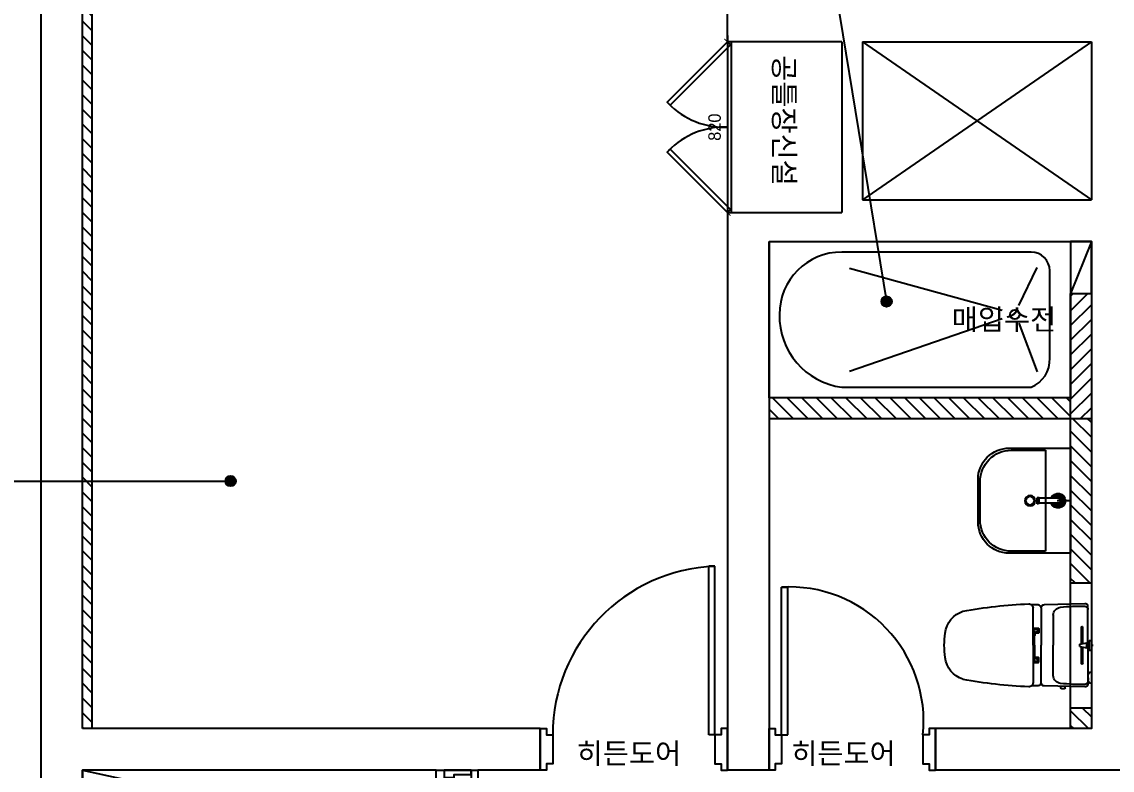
# Model space of a CAD drawing. Header units: millimetres. Extents: x 145965 to 228269, y 99354 to 115204.
# Drawn here: x 170555 to 175798, y 108089 to 111686 of the extents above; entities that cross this region are included whole.
import ezdxf

# ---------------------------------------------------------------- set-up
doc = ezdxf.new("R2010")
doc.units = ezdxf.units.MM
doc.header["$LTSCALE"] = 50
doc.linetypes.add('HIDDEN', pattern=[9.525, 6.35, -3.175])
for name, color, linetype in [('0-ELC TEXT', 7, 'Continuous'), ('03-TEXT', 3, 'Continuous'), ('03-WAL NEW', 3, 'Continuous'), ('06-FUR', 6, 'Continuous'), ('07-DIM WAL', 5, 'Continuous'), ('3.기호.계단선', 30, 'Continuous'), ('CO-BATH', 6, 'Continuous'), ('fin', 5, 'Continuous'), ('HAT', 8, 'Continuous'), ('HL', 6, 'HIDDEN'), ('도면층8', 8, 'Continuous'), ('벽1', 2, 'Continuous'), ('창호', 4, 'Continuous'), ('치수', 3, 'Continuous'), ('틀', 8, 'Continuous')]:
    doc.layers.add(name, color=color, linetype=linetype)
doc.styles.add('HY 울릉도 L', font='')
doc.styles.add('코레일둥고', font='Korail_Round_Gothic_Medium.ttf')
doc.styles.get('HY 울릉도 L').set_extended_font_data('HY울릉도L')
doc.dimstyles.new('30', dxfattribs={"dimscale": 30, "dimtxt": 2, "dimasz": 1, "dimexe": 1, "dimexo": 1, "dimgap": 1, "dimtad": 1, "dimdec": 0, "dimrnd": 0.05, "dimdsep": 46, "dimlunit": 6, "dimtxsty": 'HY 울릉도 L', "dimblk": 'ARCHTICK', "dimcen": 2.5, "dimdle": 1, "dimclrd": 133, "dimclre": 133, "dimclrt": 30, "dimadec": 0, "dimazin": 0, "dimtfac": 1, "dimtdec": 0, "dimtix": 1, "dimtmove": 2, "dimatfit": 3, "dimldrblk": 'ARCHTICK', "dimfxl": 1, "dimlwd": -1, "dimlwe": -1, "dimarcsym": 0})
pattern_1 = [(315, (162817.335, 126387.985), (35.35534, 35.35534), [])]

# ---------------------------------------------------------------- blocks, each defined once
blk = doc.blocks.new('vidaisejh')
blk.add_lwpolyline([(151247.9, 66352.3), (151047.9, 66352.3), (151047.9, 67882.3), (151247.9, 67882.3)], close=True)
at = {"layer": '벽1'}
for p, q in [((149147.9, 67492.3), (149147.9, 72752.3)), ((149347.9, 68082.3), (149347.9, 72752.3)), ((152447.9, 71382.3), (152447.9, 71592.3)), ((152997.9, 71382.3), (152447.9, 71382.3)), ((152997.9, 71382.3), (152997.9, 70562.3)), ((153097.9, 71382.3), (154197.9, 71382.3)), ((153097.9, 71382.3), (153097.9, 70622.3)), ((154197.9, 71382.3), (154197.9, 70622.3)), ((153097.9, 70622.3), (154197.9, 70622.3)), ((152447.9, 70562.3), (152447.9, 67882.3)), ((152447.9, 70562.3), (152997.9, 70562.3)), ((152647.9, 70422.3), (152647.9, 67882.3)), ((152647.9, 70422.3), (154197.9, 70422.3)), ((154197.9, 70422.3), (154197.9, 68082.3)), ((151547.9, 68082.3), (149347.9, 68082.3)), ((151547.9, 68082.3), (151547.9, 67882.3)), ((154197.9, 68082.3), (153447.9, 68082.3)), ((153447.9, 68082.3), (153447.9, 67882.3)), ((151047.9, 67882.3), (149347.9, 67882.3)), ((149347.9, 67492.3), (149347.9, 67882.3)), ((151547.9, 67882.3), (151247.9, 67882.3)), ((152647.9, 67882.3), (152447.9, 67882.3)), ((152647.9, 67882.3), (152447.9, 67882.3)), ((154397.9, 67882.3), (153447.9, 67882.3))]:
    blk.add_line(p, q, dxfattribs=at)
at = {"layer": '창호'}
for centre, radius, start, end in [((152417.9, 68052.3), 810, 92.1226, 180), ((152745.4, 68117), 645.8, 354.2444, 93.3276)]:
    blk.add_arc(centre, radius, start, end, dxfattribs=at)
at = {"layer": '틀'}
for p, q in [((153097.9, 71382.3), (154197.9, 70622.3)), ((154197.9, 71382.3), (153097.9, 70622.3)), ((152387.9, 68862.3), (152357.9, 68862.3)), ((152357.9, 68052.3), (152357.9, 68861.7)), ((152387.9, 68052.3), (152387.9, 68862.3)), ((152707.9, 68052.3), (152707.9, 68762.3)), ((152707.9, 68762.3), (152737.9, 68762.3)), ((152737.9, 68052.3), (152737.9, 68761.7)), ((151547.9, 68082.3), (151547.9, 67882.3)), ((152387.9, 68052.3), (152357.9, 68052.3)), ((152447.9, 67882.3), (152447.9, 68082.3)), ((152447.9, 68082.3), (152447.9, 67882.3)), ((152647.9, 67882.3), (152647.9, 68082.3)), ((152647.9, 68082.3), (152647.9, 67882.3)), ((152707.9, 68052.3), (152737.9, 68052.3)), ((153447.9, 68082.3), (153447.9, 67882.3))]:
    blk.add_line(p, q, dxfattribs=at)
for points in [[(151547.9, 68082.3), (151577.9, 68082.3), (151577.9, 68052.3), (151607.9, 68052.3), (151607.9, 67912.3), (151577.9, 67912.3), (151577.9, 67882.3), (151547.9, 67882.3), (151547.9, 68082.3)], [(152447.9, 68082.3), (152417.9, 68082.3), (152417.9, 68052.3), (152387.9, 68052.3), (152387.9, 67912.3), (152417.9, 67912.3), (152417.9, 67882.3), (152447.9, 67882.3), (152447.9, 68082.3)], [(152647.9, 68082.3), (152677.9, 68082.3), (152677.9, 68052.3), (152707.9, 68052.3), (152707.9, 67912.3), (152677.9, 67912.3), (152677.9, 67882.3), (152647.9, 67882.3), (152647.9, 68082.3)], [(153447.9, 68082.3), (153417.9, 68082.3), (153417.9, 68052.3), (153387.9, 68052.3), (153387.9, 67912.3), (153417.9, 67912.3), (153417.9, 67882.3), (153447.9, 67882.3), (153447.9, 68082.3)]]:
    blk.add_lwpolyline(points, dxfattribs=at)
blk = doc.blocks.new('A$C4B2D31F0')
for p, q in [((168.9, 707.3), (216.9, 707.3)), ((192.9, 707.3), (192.9, 716))]:
    blk.add_line(p, q)
at = {"layer": 'fin', "color": 4}
for p, q in [((185, 690.9), (20.4, 690.9)), ((37.2, 692.3), (24.7, 692.3)), ((37.2, 692.3), (49.7, 692.3)), ((200.9, 690.9), (365.5, 690.9)), ((47.7, 523.7), (192.9, 523.7)), ((338.2, 523.7), (192.9, 523.7)), ((12.6, 465.9), (192.9, 465.9)), ((192.9, 426.6), (13.7, 426.6)), ((373.3, 465.9), (192.9, 465.9)), ((192.9, 426.6), (372.2, 426.6))]:
    blk.add_line(p, q, dxfattribs=at)
for points in [[(20.4, 690.9), (7.9, 690.9, 0.421209), (-7.1, 675.5), (-2.4, 480.5, 0.001659)], [(365.5, 690.9), (378, 690.9, -0.421209), (392.9, 675.5), (388.3, 480.5, -0.001659)], [(12.6, 465.9, 0.371724), (-1.8, 451.2, 0.003515), (-1, 420.3, 0.320541)], [(373.3, 465.9, -0.371724), (387.7, 451.2, -0.003515), (386.9, 420.3, -0.320541)]]:
    blk.add_lwpolyline(points, format="xyb", dxfattribs=at)
for centre, radius, start, end in [((20.4, 674.9), 16, 90, 179.3116), ((24.7, 707.3), 15, 180, 270), ((49.7, 707.3), 15, 270, 0), ((365.5, 674.9), 16, 0.6884, 90), ((1004.3, 663.1), 1000, 179.3116, 185.9437), ((-618.4, 663.1), 1000, 354.0563, 0.6884), ((49.4, 563.7), 40, 185.9437, 267.5129), ((336.5, 563.7), 40, 272.4871, 354.0563), ((12.6, 480.9), 15, 181.3651, 270), ((373.3, 480.9), 15, 270, 358.6349), ((13.7, 406.6), 20, 90, 182.3333), ((372.2, 406.6), 20, 357.6667, 90), ((2197.7, 495.6), 2205.9, 182.3333, 190.6081), ((-1811.8, 495.6), 2205.9, 349.3919, 357.6667), ((148.7, 128.9), 125.5, 198.2964, 263.4241), ((237.2, 128.9), 125.5, 276.5759, 341.7036), ((192.9, 405.9), 405.9, 261.6993, 270), ((192.9, 405.9), 405.9, 270, 278.3007)]:
    blk.add_arc(centre, radius, start, end, dxfattribs=at)
at = {"layer": 'HL', "linetype": 'Continuous'}
for p, q in [((168.9, 697.3), (168.9, 707.3)), ((168.9, 697.3), (216.9, 697.3)), ((186, 692.5), (180.6, 697.3)), ((181.6, 685.5), (186, 692.5)), ((187, 651.2), (181.6, 685.5)), ((181.6, 685.5), (204.3, 685.5)), ((186, 692.5), (199.9, 692.5)), ((198.9, 651.2), (204.3, 685.5)), ((199.9, 692.5), (205.3, 697.3)), ((204.3, 685.5), (199.9, 692.5)), ((216.9, 697.3), (216.9, 707.3)), ((106.4, 666.3), (184.4, 666.3)), ((106.4, 659.3), (185.5, 659.3)), ((187, 651.2), (198.9, 651.2)), ((200.4, 659.3), (279.4, 659.3)), ((201.4, 666.3), (279.4, 666.3)), ((-16, 576.9), (-16, 564.8)), ((-12, 580.9), (-4.8, 580.9)), ((-12, 560.8), (-4.3, 560.8)), ((192.9, 433.7), (146.6, 433.7)), ((192.9, 433.7), (239.3, 433.7))]:
    blk.add_line(p, q, dxfattribs=at)
for points in [[(110.4, 426.6), (110.4, 450.8, -0.414214), (114.4, 454.8), (130.9, 454.8, -0.414214), (134.9, 450.8), (134.9, 435.2), (134.9, 426.6)], [(134.9, 435.2), (144.6, 435.2, -0.414214), (146.6, 433.2), (146.6, 426.6)], [(251, 435.2), (241.3, 435.2, 0.414214), (239.3, 433.2), (239.3, 426.6)], [(275.5, 426.6), (275.5, 450.8, 0.414214), (271.5, 454.8), (255, 454.8, 0.414214), (251, 450.8), (251, 435.2), (251, 426.6)]]:
    blk.add_lwpolyline(points, format="xyb", dxfattribs=at)
for centre in [(122.9, 440.9), (262.9, 440.9)]:
    blk.add_circle(centre, 8, dxfattribs=at)
for centre, radius, start, end in [((106.4, 662.8), 3.5, 90, 270), ((279.4, 662.8), 3.5, 270, 90), ((-12, 576.9), 4, 90, 180), ((-12, 564.8), 4, 180, 270)]:
    blk.add_arc(centre, radius, start, end, dxfattribs=at)
blk = doc.blocks.new('B-003')
blk.add_line((0, 0), (0, -65))
at = {"layer": 'CO-BATH'}
for p, q in [((-252.5, 0), (-252.5, -295)), ((252.5, 0), (-252.5, 0)), ((252.5, -295), (252.5, 0)), ((-102.5, -445), (102.5, -445))]:
    blk.add_line(p, q, dxfattribs=at)
at = {"layer": 'CO-BATH', "color": 8}
for p, q in [((-12.5, -60), (-12.5, -150.5)), ((12.5, -60), (12.5, -150.5)), ((-242.5, -120), (-242.5, -285)), ((242.5, -120), (-242.5, -120)), ((-14.5, -155.5), (-14.5, -160.5)), ((-13.5, -150.5), (-13.5, -155.5)), ((13.5, -150.5), (13.5, -155.5)), ((14.5, -155.5), (14.5, -160.5)), ((242.5, -285), (242.5, -120)), ((-14.5, -160.5), (14.5, -160.5)), ((-92.5, -435), (92.5, -435))]:
    blk.add_line(p, q, dxfattribs=at)
at = {"layer": 'CO-BATH', "color": 251}
for p, q in [((-14.5, -155.5), (14.5, -155.5)), ((-13.5, -150.5), (13.5, -150.5))]:
    blk.add_line(p, q, dxfattribs=at)
at = {"layer": 'CO-BATH', "color": 8}
blk.add_circle((0, -195), 25, dxfattribs=at)
at = {"layer": 'CO-BATH', "color": 251}
blk.add_circle((0, -195), 20, dxfattribs=at)
at = {"layer": 'CO-BATH', "color": 8}
for centre, radius, start, end in [((0, -60), 35, 290.9248, 249.0751), ((0, -60), 12.5, 360, 180), ((-92.5, -285), 150, 180, 270), ((92.5, -285), 150, 270, 0)]:
    blk.add_arc(centre, radius, start, end, dxfattribs=at)
at = {"layer": 'CO-BATH', "color": 251}
for radius, start, end in [(30, 294.6243, 245.3757), (25, 300, 240), (18, 313.9829, 226.017)]:
    blk.add_arc((0, -60), radius, start, end, dxfattribs=at)
at = {"layer": 'CO-BATH'}
for centre, start, end in [((-102.5, -295), 180, 270), ((102.5, -295), 270, 0)]:
    blk.add_arc(centre, 150, start, end, dxfattribs=at)
blk = doc.blocks.new('_ArchTick')
at = {"color": 0, "linetype": 'ByBlock', "const_width": 0.15}
blk.add_lwpolyline([(-0.5, -0.5), (0.5, 0.5)], dxfattribs=at)
blk = doc.blocks.new('*D683')
at = {"layer": '07-DIM WAL', "color": 133}
for p, q in [((173947.9, 111619.4), (173947.9, 110739.4)), ((173917.9, 111589.4), (173917.9, 111589.4)), ((173917.9, 110769.4), (173917.9, 110769.4))]:
    blk.add_line(p, q, dxfattribs=at)
at = {"layer": 'Defpoints', "color": 0}
for p in [(173947.9, 111589.4), (173947.9, 110769.4), (173947.9, 110769.4)]:
    blk.add_point(p, dxfattribs=at)
at = {"layer": '07-DIM WAL', "color": 133, "xscale": 30, "yscale": 30, "zscale": 30}
for p, rotation in [((173947.9, 111589.4), 90), ((173947.9, 110769.4), 270)]:
    blk.add_blockref('_ArchTick', p, dxfattribs=dict(at, rotation=rotation))
at = {"layer": '07-DIM WAL', "color": 30, "insert": (173886.6, 111179.4), "char_height": 60, "attachment_point": 5, "rotation": 90, "style": 'HY 울릉도 L'}
blk.add_mtext('820', dxfattribs=at)

msp = doc.modelspace()

# ---------------------------------------------------------------- hatches: boundary and pattern name
at = {"layer": '03-TEXT'}
h = msp.add_hatch(color=7, dxfattribs=at)
h.dxf.hatch_style = 1
edge = h.paths.add_edge_path()
edge.add_arc((174713.4, 110341.5), 25, -261.7079, 98.2921, ccw=False)
h = msp.add_hatch(color=7, dxfattribs=at)
h.dxf.hatch_style = 1
edge = h.paths.add_edge_path()
edge.add_arc((174713.4, 110341.5), 25, -261.7079, 98.2921, ccw=False)
h = msp.add_hatch(color=7, dxfattribs=at)
h.dxf.hatch_style = 1
edge = h.paths.add_edge_path()
edge.add_arc((171559.1, 109478.7), 25, -180, 180, ccw=False)
h = msp.add_hatch(color=7, dxfattribs=at)
h.dxf.hatch_style = 1
edge = h.paths.add_edge_path()
edge.add_arc((171559.1, 109478.7), 25, -180, 180, ccw=False)
at = {"layer": '03-WAL NEW'}
h = msp.add_hatch(dxfattribs=at)
h.set_pattern_fill('_USER', color=256, scale=50, angle=45, pattern_type=0)
h.set_pattern_definition([(45, (170203.953, 108155.51), (-35.35534, 35.35534), [])])
h.paths.add_polyline_path([(175697.9, 109779.4), (175697.9, 110379.4), (175597.9, 110379.4), (175597.9, 109779.4)])
at = {"layer": '3.기호.계단선', "transparency": 33554687}
h = msp.add_hatch(dxfattribs=at)
h.set_pattern_fill('_USER', color=256, scale=50, angle=315, style=0, pattern_type=0)
h.set_pattern_definition([(315, (21500, 40207.184), (35.355339, 35.355339), [])])
h.paths.add_polyline_path([(170847.9, 108289.4), (170847.9, 112759.4), (174497.9, 112759.4), (174497.9, 112714.4), (170892.9, 112714.4), (170892.9, 108289.4)])
at = {"layer": 'HAT', "transparency": 33554687}
h = msp.add_hatch(dxfattribs=at)
h.set_pattern_fill('_USER', color=256, scale=50, angle=315, style=0, pattern_type=0)
h.set_pattern_definition(pattern_1)
h.paths.add_polyline_path([(175597.9, 109879.4), (174147.9, 109879.4), (174147.9, 109779.4), (175597.9, 109779.4)])
h = msp.add_hatch(dxfattribs=at)
h.set_pattern_fill('_USER', color=256, scale=50, angle=315, style=0, pattern_type=0)
h.set_pattern_definition(pattern_1)
h.paths.add_polyline_path([(175697.9, 108989.4), (175697.9, 109779.4), (175597.9, 109779.4), (175597.9, 108989.4)])
h = msp.add_hatch(dxfattribs=at)
h.set_pattern_fill('_USER', color=256, scale=50, angle=315, style=0, pattern_type=0)
h.set_pattern_definition(pattern_1)
h.paths.add_polyline_path([(175697.9, 108289.4), (175697.9, 108389.4), (175597.9, 108389.4), (175597.9, 108289.4)])

# ---------------------------------------------------------------- linework, layer by layer
at = {"layer": '03-TEXT', "color": 7}
for p, q in [((174252.9, 113138.6), (174713.4, 110341.5)), ((170309.5, 109478.7), (171559.1, 109478.7))]:
    msp.add_line(p, q, dxfattribs=at)
for centre in [(174713.4, 110341.5), (174713.4, 110341.5), (171559.1, 109478.7), (171559.1, 109478.7)]:
    msp.add_circle(centre, 25, dxfattribs=at)
at = {"layer": '06-FUR'}
msp.add_line((175697.9, 110629.4), (175597.9, 110379.4), dxfattribs=at)
for points in [[(173962, 111575.3), (173947.9, 111589.4), (173658, 111299.5), (173672.1, 111285.4)], [(173947.9, 110769.4), (173967.9, 110769.4), (173967.9, 111589.4), (173947.9, 111589.4)], [(173962, 110783.6), (173947.9, 110769.4), (173658, 111059.4), (173672.1, 111073.5)], [(175597.9, 110379.4), (175697.9, 110379.4), (175697.9, 110629.4), (175597.9, 110629.4)]]:
    msp.add_lwpolyline(points, close=True, dxfattribs=at)
msp.add_lwpolyline([(170847.9, 108089.4), (170847.9, 107719.4), (172547.9, 107719.4), (172547.9, 108089.4), (170847.9, 108089.4), (172547.9, 107719.4)], dxfattribs=at)
for centre, start, end in [((173933.5, 111553.8), 224.2353, 272.2044), ((173933.5, 110805.1), 87.7956, 135.7647)]:
    msp.add_arc(centre, 374.7, start, end, dxfattribs=at)
at = {"layer": '3.기호.계단선'}
msp.add_lwpolyline([(170847.9, 108289.4), (170847.9, 112759.4), (174497.9, 112759.4), (174497.9, 112714.4), (170892.9, 112714.4), (170892.9, 108289.4), (170847.9, 108289.4)], dxfattribs=at)
at = {"layer": 'CO-BATH'}
for p, q in [((175407.9, 110579.4), (174497.9, 110579.4)), ((175497.9, 110069.4), (175497.9, 110489.4)), ((174197.9, 110279.4), (174197.9, 110279.4)), ((174497.9, 109929.4), (175407.9, 109929.4))]:
    msp.add_line(p, q, dxfattribs=at)
at = {"layer": 'CO-BATH', "color": 251}
for p, q in [((174534.4, 110502.6), (175268.8, 110299.5)), ((175349.1, 110321.7), (175436.4, 110505.5)), ((174534.4, 110006.2), (175268.8, 110259.4)), ((175349.1, 110237.2), (175436.4, 110003.4))]:
    msp.add_line(p, q, dxfattribs=at)
at = {"layer": 'CO-BATH'}
msp.add_lwpolyline([(174147.9, 110629.4), (175597.9, 110629.4), (175597.9, 109879.4), (174147.9, 109879.4)], close=True, dxfattribs=at)
at = {"layer": 'CO-BATH', "color": 251}
msp.add_circle((175329.8, 110279.4), 22.5, dxfattribs=at)
at = {"layer": 'CO-BATH'}
for centre, radius, start, end in [((174497.9, 110279.4), 300, 90, 180), ((175407.9, 110489.4), 90, 0, 90), ((174544.1, 110272.6), 346.2, 178.8651, 262.3375), ((175353.5, 110063.3), 144.5, 292.1117, 2.4179)]:
    msp.add_arc(centre, radius, start, end, dxfattribs=at)
at = {"layer": '도면층8'}
msp.add_line((172715.4, 108089.4), (172715.4, 106559.4), dxfattribs=at)
msp.add_lwpolyline([(172596, 108089.4), (172585.4, 108089.4), (172585.4, 108054.4), (172633.4, 108054.4), (172633.4, 108069.1), (172715.4, 108069.1), (172715.4, 108089.4), (172596, 108089.4)], dxfattribs=at)
at = {"layer": '치수'}
for p, q in [((175597.9, 109779.4), (175697.9, 109779.4)), ((175597.9, 108989.4), (175697.9, 108989.4)), ((175597.9, 108389.4), (175697.9, 108389.4))]:
    msp.add_line(p, q, dxfattribs=at)
msp.add_lwpolyline([(175597.9, 110379.4), (175697.9, 110379.4), (175697.9, 108289.4), (175597.9, 108289.4)], close=True, dxfattribs=at)
msp.add_lwpolyline([(175597.9, 109879.4), (174147.9, 109879.4), (174147.9, 109779.4), (175597.9, 109779.4), (175597.9, 109879.4)], dxfattribs=at)

# ---------------------------------------------------------------- block references
msp.add_blockref('vidaisejh', (21500, 40207.2))
at = {"xscale": -1, "rotation": 270}
msp.add_blockref('A$C4B2D31F0', (174990.6, 108496.5), dxfattribs=at)
at = {"layer": '07-DIM WAL', "xscale": -1, "rotation": 270}
msp.add_blockref('B-003', (175597.9, 109384.4), dxfattribs=at)

# ---------------------------------------------------------------- texts
at = {"layer": '0-ELC TEXT', "style": '코레일둥고'}
msp.add_text('공틀장신설', height=100, rotation=270, dxfattribs=at).set_placement((174170.8, 111525.2))
for s, p in [('매입수전', (175026.8, 110205.6)), ('히든도어', (173223.4, 108120.4)), ('히든도어', (174255, 108120.4))]:
    msp.add_text(s, height=100, dxfattribs=at).set_placement(p)

# ---------------------------------------------------------------- dimensions: what is measured, and where the dimension line sits
at = {"layer": '07-DIM WAL'}
dim = msp.add_linear_dim(base=(173947.9, 110769.4), p1=(173947.9, 111589.4), p2=(173947.9, 110769.4), angle=90, dimstyle='30', dxfattribs=at)
dim.commit()
dim.dimension.update_dxf_attribs({"geometry": '*D683', "text_midpoint": (173886.6, 111179.4)})

doc.saveas('drawing.dxf')
